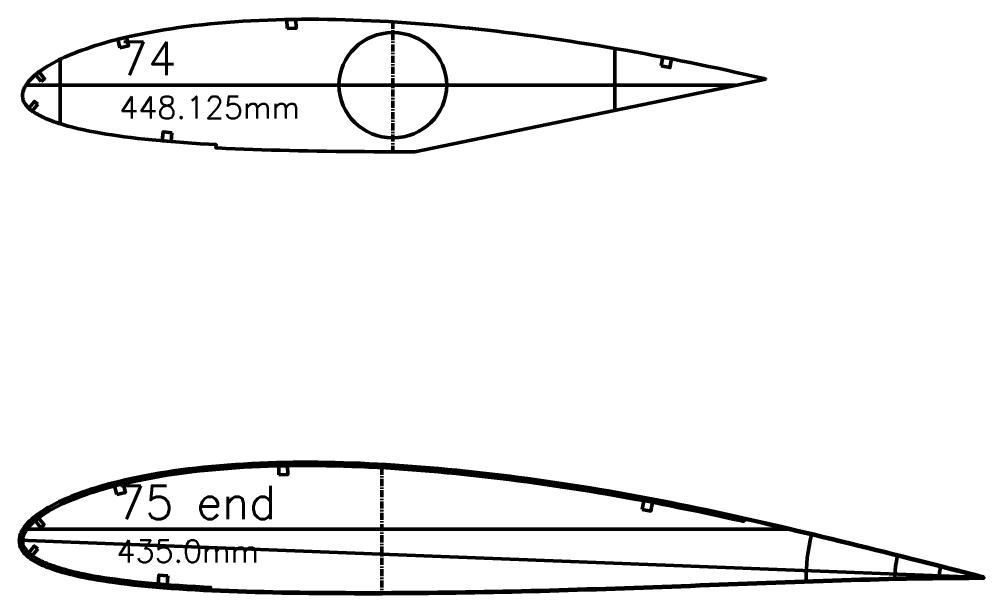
# Model space of a CAD drawing. Header units: metres. Extents: x -3 to 1074, y -15727 to -22.
# Drawn here: x -0.3 to 434.4, y -15129.1 to -14870.3 of the extents above; entities that cross this region are included whole.
import ezdxf
from ezdxf.enums import TextEntityAlignment as Align

# ---------------------------------------------------------------- set-up
doc = ezdxf.new("R2010")
doc.units = ezdxf.units.M
doc.linetypes.add('CENTER', pattern=[5.08, 3.175, -0.635, 0.635, -0.635])
for name, color, linetype, lineweight in [('FoilLayer', 7, 'Continuous', 50), ('StringerLayer', 7, 'Continuous', 50), ('SubLayer', 7, 'Continuous', 50), ('TextLayer', 7, 'Continuous', 50)]:
    doc.layers.add(name, color=color, linetype=linetype, lineweight=lineweight)
doc.styles.add('MSゴシック', font='romans')

msp = doc.modelspace()

# ---------------------------------------------------------------- linework, layer by layer
at = {"layer": 'FoilLayer'}
for points in [[(336.11, -14897.19), (336.11, -14897.19), (335.23, -14896.99), (331.08, -14896.06), (326.93, -14895.12), (322.79, -14894.19), (318.65, -14893.27), (314.5, -14892.38), (310.35, -14891.52), (306.19, -14890.67), (302.03, -14889.82), (297.88, -14888.96), (293.73, -14888.13), (289.58, -14887.32), (285.42, -14886.54), (281.26, -14885.77), (277.1, -14885.02), (272.95, -14884.26), (268.8, -14883.53), (264.65, -14882.82), (260.5, -14882.13), (256.34, -14881.48), (252.18, -14880.83), (248.03, -14880.19), (243.89, -14879.56), (239.74, -14878.95), (235.6, -14878.37), (231.46, -14877.81), (227.32, -14877.27), (223.18, -14876.73), (219.05, -14876.21), (214.93, -14875.71), (210.81, -14875.23), (206.69, -14874.78), (202.58, -14874.35), (198.47, -14873.93), (194.38, -14873.52), (190.29, -14873.14), (186.22, -14872.78), (182.17, -14872.44), (178.14, -14872.13), (174.13, -14871.84), (170.13, -14871.57), (166.15, -14871.33), (162.18, -14871.11), (158.22, -14870.92), (154.26, -14870.76), (150.32, -14870.61), (146.4, -14870.49), (142.48, -14870.4), (138.58, -14870.33), (134.69, -14870.29), (130.81, -14870.29), (126.94, -14870.3), (123.09, -14870.35), (119.26, -14870.42), (115.44, -14870.52), (111.65, -14870.64), (107.86, -14870.8), (104.11, -14870.98), (100.38, -14871.2), (96.66, -14871.45), (92.98, -14871.73), (89.32, -14872.03), (85.7, -14872.36), (82.12, -14872.73), (78.58, -14873.15), (75.07, -14873.59), (71.61, -14874.05), (68.21, -14874.52), (64.88, -14875.03), (61.61, -14875.59), (58.42, -14876.18), (55.3, -14876.81), (52.27, -14877.44), (49.32, -14878.08), (46.49, -14878.72), (43.77, -14879.38), (41.17, -14880.05), (38.68, -14880.75), (36.32, -14881.45), (34.07, -14882.15), (31.94, -14882.85), (29.92, -14883.53), (28.02, -14884.2), (26.23, -14884.85), (24.55, -14885.49), (22.98, -14886.13), (21.5, -14886.76), (20.11, -14887.38), (18.81, -14887.99), (17.58, -14888.59), (16.42, -14889.19), (15.33, -14889.77), (14.3, -14890.34), (13.33, -14890.89), (12.41, -14891.44), (11.55, -14891.96), (10.73, -14892.49), (9.96, -14893), (9.23, -14893.51), (8.55, -14894.01), (7.89, -14894.51), (7.29, -14894.99), (6.71, -14895.48), (6.17, -14895.96), (5.66, -14896.44), (5.18, -14896.92), (4.73, -14897.39), (4.31, -14897.85), (3.91, -14898.32), (3.55, -14898.78), (3.21, -14899.23), (2.89, -14899.69), (2.6, -14900.14), (2.32, -14900.6), (2.08, -14901.03), (1.86, -14901.44), (1.69, -14901.83), (1.55, -14902.24), (1.43, -14902.68), (1.34, -14903.12), (1.25, -14903.59), (1.19, -14903.95), (1.15, -14904.38), (1.18, -14904.71), (1.2, -14905.15), (1.24, -14905.58), (1.29, -14905.98), (1.37, -14906.38), (1.47, -14906.77), (1.62, -14907.17), (1.8, -14907.55), (2.03, -14907.96), (2.29, -14908.36), (2.59, -14908.78), (2.92, -14909.19), (3.27, -14909.59), (3.64, -14909.99), (4.05, -14910.38), (4.5, -14910.78), (4.96, -14911.16), (5.47, -14911.55), (6, -14911.93), (6.57, -14912.3), (7.18, -14912.68), (7.82, -14913.05), (8.5, -14913.43), (9.21, -14913.81), (9.95, -14914.18), (10.74, -14914.56), (11.57, -14914.93), (12.45, -14915.3), (13.38, -14915.68), (14.37, -14916.06), (15.41, -14916.44), (16.5, -14916.83), (17.66, -14917.21), (18.89, -14917.6), (20.2, -14917.99), (21.59, -14918.38), (23.08, -14918.76), (24.66, -14919.16), (26.34, -14919.57), (28.12, -14919.98), (30.02, -14920.38), (32.04, -14920.79), (34.19, -14921.2), (36.47, -14921.6), (38.9, -14921.99), (41.47, -14922.37), (44.18, -14922.77), (47.01, -14923.18), (49.97, -14923.57), (53.06, -14923.94), (56.27, -14924.29), (59.59, -14924.62), (63.02, -14924.93), (66.54, -14925.25), (70.13, -14925.57), (73.79, -14925.86), (77.52, -14926.12), (81.32, -14926.35), (85.17, -14926.56), (88.4, -14926.73), (88.32, -14928.22), (88.99, -14928.26), (92.94, -14928.46), (96.92, -14928.65), (100.94, -14928.82), (104.98, -14928.96), (109.06, -14929.08), (113.16, -14929.21), (117.28, -14929.33), (121.43, -14929.44), (125.6, -14929.54), (129.78, -14929.62), (133.99, -14929.69), (138.21, -14929.75), (142.44, -14929.8), (146.69, -14929.85), (150.96, -14929.89), (155.23, -14929.92), (159.51, -14929.95), (163.81, -14929.97), (168.11, -14929.98), (172.41, -14929.99), (176.71, -14929.98), (177.95, -14929.98), (336.11, -14897.19)], [(434.37, -15121.52), (432.88, -15121.14), (430.5, -15120.53), (427.93, -15119.86), (425.16, -15119.14), (422.2, -15118.38), (419.06, -15117.57), (415.75, -15116.72), (412.31, -15115.83), (408.74, -15114.92), (405.06, -15114), (401.31, -15113.07), (397.49, -15112.11), (393.63, -15111.13), (389.73, -15110.14), (385.8, -15109.16), (381.84, -15108.19), (377.87, -15107.23), (373.89, -15106.25), (369.9, -15105.26), (365.9, -15104.27), (361.9, -15103.3), (357.89, -15102.34), (353.87, -15101.41), (349.85, -15100.46), (345.83, -15099.5), (341.82, -15098.53), (337.8, -15097.58), (333.77, -15096.66), (329.74, -15095.76), (325.71, -15094.89), (321.67, -15094), (317.64, -15093.11), (313.61, -15092.22), (309.58, -15091.35), (305.55, -15090.5), (301.5, -15089.68), (297.46, -15088.88), (293.42, -15088.07), (289.38, -15087.26), (285.34, -15086.47), (281.3, -15085.7), (277.26, -15084.96), (273.21, -15084.24), (269.17, -15083.52), (265.13, -15082.81), (261.09, -15082.11), (257.05, -15081.44), (253, -15080.79), (248.96, -15080.17), (244.92, -15079.57), (240.89, -15078.96), (236.85, -15078.37), (232.82, -15077.79), (228.79, -15077.25), (224.76, -15076.72), (220.73, -15076.21), (216.71, -15075.71), (212.69, -15075.23), (208.68, -15074.76), (204.67, -15074.31), (200.67, -15073.89), (196.67, -15073.49), (192.68, -15073.1), (188.69, -15072.73), (184.72, -15072.37), (180.76, -15072.04), (176.81, -15071.73), (172.89, -15071.45), (168.99, -15071.18), (165.1, -15070.94), (161.22, -15070.72), (157.36, -15070.53), (153.5, -15070.36), (149.66, -15070.22), (145.82, -15070.1), (142, -15070), (138.19, -15069.93), (134.39, -15069.88), (130.6, -15069.86), (126.83, -15069.87), (123.07, -15069.91), (119.32, -15069.97), (115.59, -15070.06), (111.87, -15070.17), (108.17, -15070.31), (104.49, -15070.48), (100.83, -15070.67), (97.2, -15070.9), (93.58, -15071.17), (90, -15071.45), (86.44, -15071.76), (82.91, -15072.1), (79.42, -15072.48), (75.96, -15072.9), (72.55, -15073.35), (69.19, -15073.81), (65.87, -15074.29), (62.61, -15074.81), (59.42, -15075.36), (56.31, -15075.96), (53.27, -15076.58), (50.32, -15077.21), (47.45, -15077.85), (44.68, -15078.49), (42.02, -15079.14), (39.47, -15079.82), (37.04, -15080.51), (34.73, -15081.21), (32.53, -15081.91), (30.45, -15082.6), (28.48, -15083.28), (26.62, -15083.94), (24.87, -15084.59), (23.22, -15085.23), (21.67, -15085.86), (20.21, -15086.49), (18.84, -15087.12), (17.55, -15087.73), (16.34, -15088.33), (15.2, -15088.92), (14.13, -15089.5), (13.11, -15090.07), (12.15, -15090.62), (11.24, -15091.17), (10.38, -15091.7), (9.57, -15092.23), (8.8, -15092.75), (8.07, -15093.26), (7.38, -15093.77), (6.73, -15094.28), (6.11, -15094.77), (5.52, -15095.27), (4.97, -15095.77), (4.45, -15096.26), (3.96, -15096.76), (3.49, -15097.25), (3.06, -15097.73), (2.65, -15098.22), (2.27, -15098.71), (1.91, -15099.19), (1.58, -15099.67), (1.27, -15100.15), (0.99, -15100.64), (0.72, -15101.12), (0.48, -15101.6), (0.27, -15102.09), (0.11, -15102.58), (-0.02, -15103.06), (-0.12, -15103.55), (-0.21, -15104.03), (-0.28, -15104.49), (-0.32, -15104.97), (-0.29, -15105.43), (-0.26, -15105.9), (-0.21, -15106.39), (-0.14, -15106.88), (-0.04, -15107.37), (0.11, -15107.86), (0.29, -15108.35), (0.52, -15108.83), (0.79, -15109.29), (1.1, -15109.75), (1.43, -15110.2), (1.78, -15110.64), (2.17, -15111.08), (2.58, -15111.51), (3.02, -15111.93), (3.5, -15112.34), (4, -15112.75), (4.53, -15113.15), (5.09, -15113.54), (5.68, -15113.93), (6.3, -15114.31), (6.95, -15114.69), (7.64, -15115.06), (8.36, -15115.44), (9.11, -15115.81), (9.91, -15116.19), (10.74, -15116.56), (11.62, -15116.93), (12.55, -15117.29), (13.53, -15117.66), (14.56, -15118.04), (15.65, -15118.41), (16.8, -15118.79), (18.02, -15119.17), (19.31, -15119.55), (20.68, -15119.92), (22.14, -15120.3), (23.69, -15120.68), (25.34, -15121.07), (27.09, -15121.46), (28.95, -15121.85), (30.94, -15122.24), (33.04, -15122.63), (35.28, -15123.01), (37.65, -15123.38), (40.16, -15123.74), (42.79, -15124.12), (45.56, -15124.5), (48.45, -15124.87), (51.46, -15125.22), (54.59, -15125.54), (57.83, -15125.85), (61.17, -15126.14), (64.59, -15126.43), (68.09, -15126.72), (71.66, -15126.99), (75.29, -15127.22), (78.99, -15127.43), (82.73, -15127.62), (86.52, -15127.79), (90.35, -15127.98), (94.21, -15128.14), (98.11, -15128.28), (102.04, -15128.4), (106, -15128.5), (109.98, -15128.6), (113.98, -15128.7), (118.01, -15128.8), (122.06, -15128.87), (126.12, -15128.93), (130.2, -15128.98), (134.3, -15129.02), (138.41, -15129.04), (142.53, -15129.07), (146.67, -15129.09), (150.82, -15129.11), (154.98, -15129.11), (159.15, -15129.11), (163.32, -15129.1), (167.5, -15129.09), (171.68, -15129.06), (175.85, -15129.04), (180.01, -15129.01), (184.17, -15128.98), (188.33, -15128.94), (192.49, -15128.89), (196.66, -15128.82), (200.84, -15128.75), (205.02, -15128.68), (209.2, -15128.61), (213.39, -15128.55), (217.58, -15128.47), (221.78, -15128.37), (225.98, -15128.26), (230.19, -15128.15), (234.4, -15128.05), (238.62, -15127.96), (242.84, -15127.87), (247.07, -15127.74), (251.3, -15127.59), (255.53, -15127.44), (259.77, -15127.31), (264.01, -15127.2), (268.25, -15127.08), (272.5, -15126.93), (276.74, -15126.76), (280.99, -15126.59), (285.25, -15126.43), (289.5, -15126.29), (293.76, -15126.15), (298.02, -15126), (302.28, -15125.81), (306.54, -15125.63), (310.8, -15125.47), (315.06, -15125.31), (319.33, -15125.16), (323.59, -15125.02), (327.86, -15124.85), (332.12, -15124.67), (336.39, -15124.5), (340.65, -15124.34), (344.92, -15124.19), (349.18, -15124.05), (353.45, -15123.9), (357.7, -15123.74), (361.96, -15123.57), (366.21, -15123.43), (370.45, -15123.3), (374.69, -15123.18), (378.91, -15123.06), (383.12, -15122.94), (387.3, -15122.82), (391.45, -15122.72), (395.57, -15122.62), (399.62, -15122.53), (403.61, -15122.47), (407.51, -15122.4), (411.29, -15122.35), (414.94, -15122.29), (418.42, -15122.25), (421.71, -15122.23), (424.81, -15122.21), (427.69, -15122.19), (430.36, -15122.18), (432.82, -15122.18), (434.34, -15122.19)], [(434.26, -15121.96), (432.77, -15121.58), (430.39, -15120.96), (427.81, -15120.29), (425.05, -15119.57), (422.09, -15118.82), (418.94, -15118.01), (415.64, -15117.15), (412.2, -15116.26), (408.63, -15115.35), (404.96, -15114.43), (401.2, -15113.5), (397.38, -15112.54), (393.52, -15111.57), (389.62, -15110.58), (385.69, -15109.6), (381.74, -15108.63), (377.76, -15107.67), (373.78, -15106.69), (369.79, -15105.7), (365.79, -15104.71), (361.79, -15103.73), (357.78, -15102.78), (353.76, -15101.84), (349.74, -15100.9), (345.73, -15099.93), (341.71, -15098.97), (337.7, -15098.02), (333.68, -15097.1), (329.65, -15096.2), (326.47, -15095.51), (326.25, -15096.54), (325.38, -15096.35), (321.35, -15095.47), (317.32, -15094.57), (313.3, -15093.69), (309.27, -15092.81), (305.25, -15091.97), (301.21, -15091.15), (297.17, -15090.35), (293.13, -15089.54), (289.09, -15088.73), (285.06, -15087.94), (281.03, -15087.17), (276.99, -15086.44), (272.95, -15085.71), (268.91, -15085), (264.87, -15084.29), (260.84, -15083.59), (256.81, -15082.92), (252.78, -15082.28), (248.74, -15081.66), (244.7, -15081.05), (240.67, -15080.44), (236.64, -15079.85), (232.62, -15079.28), (228.59, -15078.74), (224.57, -15078.21), (220.55, -15077.7), (216.53, -15077.2), (212.52, -15076.72), (208.51, -15076.25), (204.51, -15075.8), (200.52, -15075.38), (196.52, -15074.98), (192.54, -15074.59), (188.56, -15074.22), (184.59, -15073.87), (180.64, -15073.53), (176.71, -15073.23), (172.79, -15072.94), (168.89, -15072.68), (165.01, -15072.44), (161.15, -15072.22), (157.29, -15072.03), (153.45, -15071.86), (149.61, -15071.72), (145.78, -15071.6), (141.97, -15071.5), (138.17, -15071.43), (134.38, -15071.38), (130.61, -15071.36), (126.84, -15071.37), (123.09, -15071.41), (119.35, -15071.47), (115.63, -15071.55), (111.93, -15071.67), (108.24, -15071.81), (104.57, -15071.98), (100.93, -15072.17), (97.31, -15072.4), (93.7, -15072.66), (90.13, -15072.95), (86.58, -15073.26), (83.07, -15073.59), (79.6, -15073.97), (76.16, -15074.39), (72.76, -15074.84), (69.4, -15075.3), (66.11, -15075.77), (62.87, -15076.28), (59.71, -15076.84), (56.61, -15077.43), (53.58, -15078.05), (50.64, -15078.68), (47.79, -15079.31), (45.04, -15079.94), (42.41, -15080.59), (39.89, -15081.26), (37.48, -15081.95), (35.18, -15082.64), (33, -15083.34), (30.94, -15084.02), (28.98, -15084.69), (27.14, -15085.35), (25.41, -15085.99), (23.79, -15086.62), (22.26, -15087.24), (20.83, -15087.86), (19.49, -15088.47), (18.22, -15089.07), (17.03, -15089.66), (15.91, -15090.24), (14.86, -15090.81), (13.86, -15091.37), (12.92, -15091.91), (12.03, -15092.44), (11.2, -15092.96), (10.41, -15093.47), (9.67, -15093.97), (8.96, -15094.47), (8.3, -15094.96), (7.67, -15095.44), (7.09, -15095.91), (6.52, -15096.39), (6, -15096.86), (5.51, -15097.32), (5.05, -15097.79), (4.61, -15098.24), (4.21, -15098.7), (3.83, -15099.15), (3.48, -15099.6), (3.15, -15100.04), (2.84, -15100.48), (2.56, -15100.92), (2.3, -15101.36), (2.06, -15101.79), (1.86, -15102.18), (1.7, -15102.56), (1.56, -15102.95), (1.45, -15103.37), (1.36, -15103.81), (1.27, -15104.26), (1.22, -15104.61), (1.18, -15105.02), (1.21, -15105.34), (1.24, -15105.77), (1.27, -15106.17), (1.32, -15106.57), (1.4, -15106.95), (1.5, -15107.32), (1.65, -15107.7), (1.82, -15108.08), (2.04, -15108.46), (2.3, -15108.86), (2.59, -15109.25), (2.91, -15109.65), (3.25, -15110.04), (3.61, -15110.42), (4.01, -15110.8), (4.44, -15111.18), (4.9, -15111.55), (5.39, -15111.92), (5.91, -15112.29), (6.46, -15112.65), (7.05, -15113.01), (7.67, -15113.37), (8.33, -15113.73), (9.02, -15114.1), (9.75, -15114.46), (10.51, -15114.81), (11.32, -15115.17), (12.18, -15115.53), (13.08, -15115.89), (14.04, -15116.25), (15.05, -15116.62), (16.11, -15116.99), (17.24, -15117.36), (18.44, -15117.73), (19.7, -15118.1), (21.05, -15118.47), (22.5, -15118.84), (24.04, -15119.22), (25.67, -15119.6), (27.4, -15119.99), (29.24, -15120.38), (31.21, -15120.77), (33.29, -15121.15), (35.51, -15121.53), (37.87, -15121.89), (40.37, -15122.26), (43, -15122.63), (45.75, -15123.01), (48.62, -15123.38), (51.62, -15123.73), (54.74, -15124.05), (57.96, -15124.36), (61.29, -15124.64), (64.71, -15124.93), (68.2, -15125.22), (71.75, -15125.49), (75.38, -15125.72), (79.06, -15125.93), (82.8, -15126.12), (85.93, -15126.27), (85.88, -15127.31), (86.54, -15127.34), (90.37, -15127.53), (94.23, -15127.69), (98.13, -15127.83), (102.05, -15127.95), (106.01, -15128.05), (109.99, -15128.15), (113.99, -15128.25), (118.02, -15128.35), (122.06, -15128.42), (126.12, -15128.48), (130.2, -15128.53), (134.3, -15128.57), (138.41, -15128.59), (142.54, -15128.62), (146.67, -15128.64), (150.82, -15128.66), (154.98, -15128.66), (159.15, -15128.66), (163.32, -15128.65), (167.5, -15128.64), (171.67, -15128.61), (175.84, -15128.59), (180.01, -15128.56), (184.17, -15128.53), (188.32, -15128.49), (192.49, -15128.44), (196.65, -15128.37), (200.83, -15128.3), (205.01, -15128.23), (209.19, -15128.16), (213.38, -15128.1), (217.57, -15128.02), (221.77, -15127.92), (225.97, -15127.81), (230.18, -15127.7), (234.39, -15127.6), (238.61, -15127.51), (242.83, -15127.42), (247.05, -15127.29), (251.28, -15127.14), (255.52, -15126.99), (259.75, -15126.86), (263.99, -15126.75), (268.23, -15126.63), (272.48, -15126.48), (276.72, -15126.31), (280.98, -15126.14), (285.23, -15125.98), (289.49, -15125.84), (293.74, -15125.7), (298, -15125.55), (302.26, -15125.36), (306.52, -15125.18), (310.78, -15125.02), (315.05, -15124.86), (319.31, -15124.71), (323.58, -15124.57), (327.84, -15124.4), (332.11, -15124.22), (336.37, -15124.05), (340.64, -15123.89), (344.91, -15123.74), (349.17, -15123.6), (353.43, -15123.45), (357.69, -15123.29), (361.94, -15123.13), (366.2, -15122.98), (370.44, -15122.85), (374.68, -15122.73), (378.9, -15122.61), (383.11, -15122.49), (387.29, -15122.37), (391.44, -15122.27), (395.56, -15122.17), (399.62, -15122.08), (403.6, -15122.02), (407.5, -15121.95), (411.28, -15121.9), (414.93, -15121.84), (418.42, -15121.8), (421.71, -15121.78), (424.81, -15121.76), (427.69, -15121.74), (430.36, -15121.73), (432.82, -15121.73), (434.34, -15121.74)]]:
    msp.add_lwpolyline(points, close=True, dxfattribs=at)
at = {"layer": 'StringerLayer'}
for points in [[(120.41, -14874.4), (124.41, -14874.32), (124.34, -14870.32), (120.34, -14870.4), (120.41, -14874.4)], [(45.03, -14883.19), (48.92, -14882.24), (47.98, -14878.36), (44.09, -14879.3), (45.03, -14883.19)], [(288.98, -14891.28), (292.91, -14892.04), (293.67, -14888.12), (289.75, -14887.35), (288.98, -14891.28)], [(9.51, -14898.34), (11.07, -14897.1), (8.57, -14893.97), (7.01, -14895.22), (9.51, -14898.34)], [(8.06, -14908.54), (6.52, -14907.26), (3.98, -14910.35), (5.52, -14911.62), (8.06, -14908.54)], [(68.44, -14921.41), (64.46, -14921.05), (64.1, -14925.03), (68.09, -14925.39), (68.44, -14921.41)], [(116.71, -15075.53), (120.71, -15075.43), (120.62, -15071.44), (116.62, -15071.53), (116.71, -15075.53)], [(43.62, -15084.42), (47.5, -15083.46), (46.54, -15079.57), (42.66, -15080.53), (43.62, -15084.42)], [(280.39, -15091.12), (284.32, -15091.87), (285.06, -15087.94), (281.14, -15087.19), (280.39, -15091.12)], [(9.3, -15099.27), (10.86, -15098.01), (8.35, -15094.9), (6.79, -15096.15), (9.3, -15099.27)], [(7.99, -15108.92), (6.44, -15107.65), (3.92, -15110.75), (5.47, -15112.02), (7.99, -15108.92)], [(66.61, -15121.08), (62.63, -15120.74), (62.29, -15124.73), (66.27, -15125.07), (66.61, -15121.08)]]:
    msp.add_lwpolyline(points, dxfattribs=at)
at = {"layer": 'SubLayer', "linetype": 'CENTER'}
for p, q in [((168.05, -14871.44), (168.05, -14929.98)), ((163.12, -15072.33), (163.12, -15128.65))]:
    msp.add_line(p, q, dxfattribs=at)
at = {"layer": 'SubLayer'}
for p, q in [((268.05, -14883.4), (268.05, -14911.3)), ((18.05, -14888.36), (18.05, -14917.33)), ((2.69, -14900), (322.56, -14900)), ((346, -15100), (3.18, -15100)), ((-0.32, -15104.97), (434.36, -15121.86))]:
    msp.add_line(p, q, dxfattribs=at)
for radius, start, end in [(80, 166.0232, -178.8818), (40, 165.8631, -179.5093), (20, 165.8856, 179.9821)]:
    msp.add_arc((434.36, -15121.86), radius, start, end, dxfattribs=at)
msp.add_ellipse((168.05, -14900), major_axis=(24.3, 0), ratio=0.975804, dxfattribs=at)

# ---------------------------------------------------------------- texts
at = {"layer": 'TextLayer', "style": 'MSゴシック'}
for s, p in [('74', (44.81, -14900)), ('75 end', (43.5, -15100))]:
    msp.add_text(s, height=15, dxfattribs=at).set_placement(p, align=Align.BOTTOM_LEFT)
for s, p in [('448.125mm', (44.81, -14905)), ('435.0mm', (43.5, -15105))]:
    msp.add_text(s, height=10, dxfattribs=at).set_placement(p, align=Align.TOP_LEFT)

doc.saveas('drawing.dxf')
